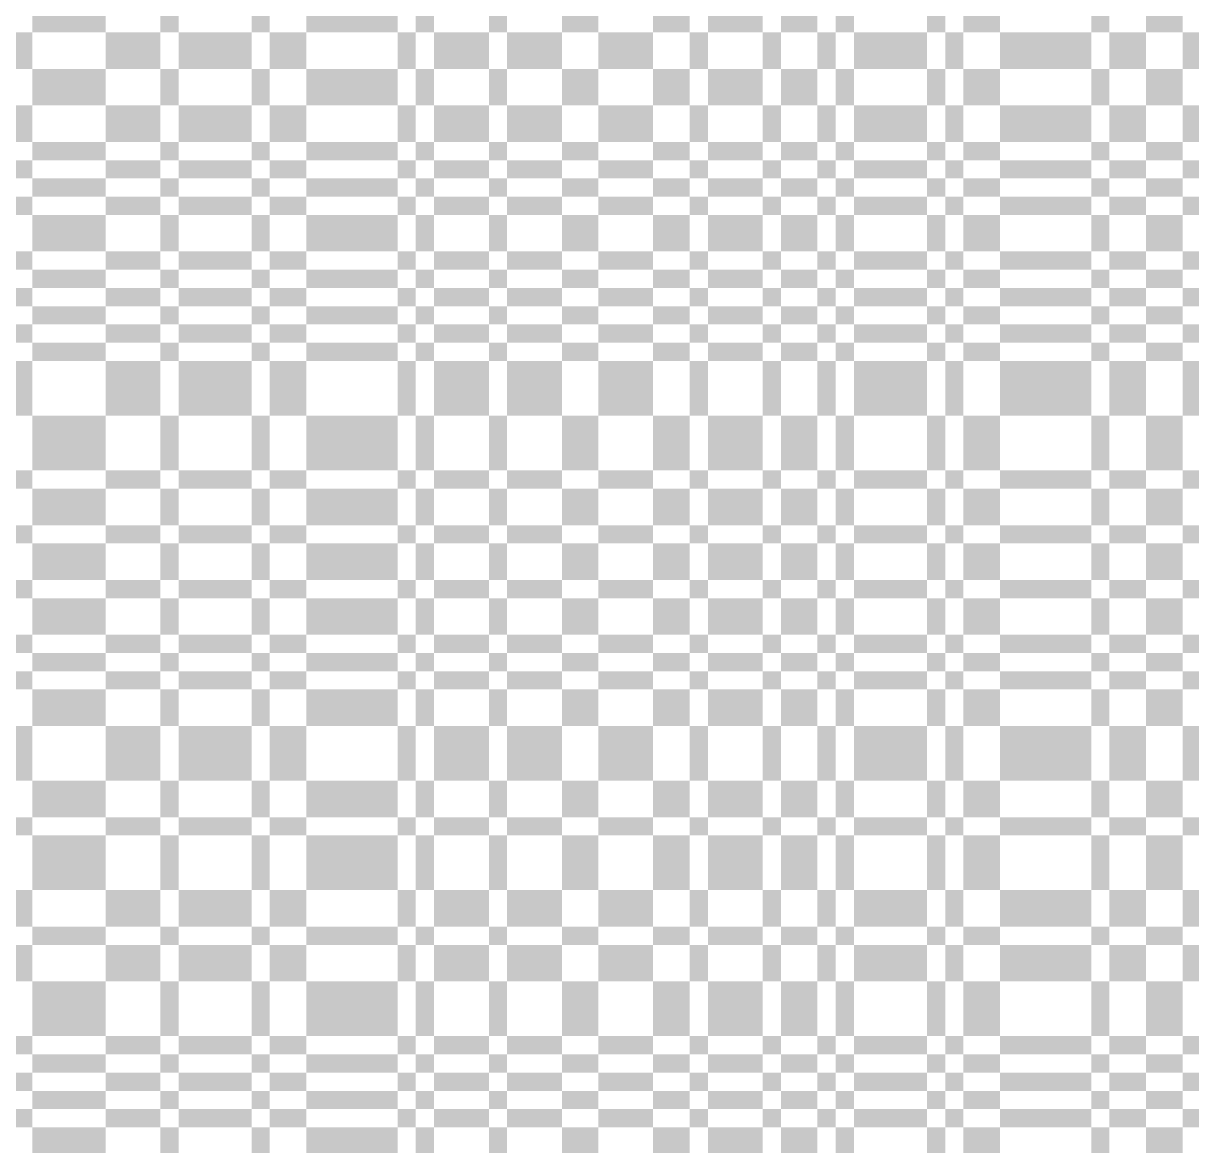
# Model space of a CAD drawing. Extents: x 0 to 10, y 0 to 10.
# Drawn here: x 3.71 to 4.99, y 3.78 to 5.01 of the extents above; entities that cross this region are included whole.
import ezdxf

# ---------------------------------------------------------------- set-up
doc = ezdxf.new("R2010")
doc.units = 0
doc.header["$MEASUREMENT"] = 0
doc.layers.add('CHROME', color=7, linetype='Continuous')

msp = doc.modelspace()

# ---------------------------------------------------------------- linework, layer by layer
at = {"layer": 'CHROME'}
for points in [[(3.72, 5), (3.8, 5), (3.72, 5.02), (3.8, 5.02)], [(3.86, 5), (3.88, 5), (3.86, 5.02), (3.88, 5.02)], [(3.96, 5), (3.98, 5), (3.96, 5.02), (3.98, 5.02)], [(4.02, 5), (4.12, 5), (4.02, 5.02), (4.12, 5.02)], [(4.14, 5), (4.16, 5), (4.14, 5.02), (4.16, 5.02)], [(4.22, 5), (4.24, 5), (4.22, 5.02), (4.24, 5.02)], [(4.3, 5), (4.34, 5), (4.3, 5.02), (4.34, 5.02)], [(4.4, 5), (4.44, 5), (4.4, 5.02), (4.44, 5.02)], [(4.46, 5), (4.52, 5), (4.46, 5.02), (4.52, 5.02)], [(4.54, 5), (4.58, 5), (4.54, 5.02), (4.58, 5.02)], [(4.6, 5), (4.62, 5), (4.6, 5.02), (4.62, 5.02)], [(4.7, 5), (4.72, 5), (4.7, 5.02), (4.72, 5.02)], [(4.74, 5), (4.78, 5), (4.74, 5.02), (4.78, 5.02)], [(4.88, 5), (4.9, 5), (4.88, 5.02), (4.9, 5.02)], [(4.94, 5), (4.98, 5), (4.94, 5.02), (4.98, 5.02)], [(3.7, 4.96), (3.72, 4.96), (3.7, 5), (3.72, 5)], [(3.8, 4.96), (3.86, 4.96), (3.8, 5), (3.86, 5)], [(3.88, 4.96), (3.96, 4.96), (3.88, 5), (3.96, 5)], [(3.98, 4.96), (4.02, 4.96), (3.98, 5), (4.02, 5)], [(4.12, 4.96), (4.14, 4.96), (4.12, 5), (4.14, 5)], [(4.16, 4.96), (4.22, 4.96), (4.16, 5), (4.22, 5)], [(4.24, 4.96), (4.3, 4.96), (4.24, 5), (4.3, 5)], [(4.34, 4.96), (4.4, 4.96), (4.34, 5), (4.4, 5)], [(4.44, 4.96), (4.46, 4.96), (4.44, 5), (4.46, 5)], [(4.52, 4.96), (4.54, 4.96), (4.52, 5), (4.54, 5)], [(4.58, 4.96), (4.6, 4.96), (4.58, 5), (4.6, 5)], [(4.62, 4.96), (4.7, 4.96), (4.62, 5), (4.7, 5)], [(4.72, 4.96), (4.74, 4.96), (4.72, 5), (4.74, 5)], [(4.78, 4.96), (4.88, 4.96), (4.78, 5), (4.88, 5)], [(4.9, 4.96), (4.94, 4.96), (4.9, 5), (4.94, 5)], [(4.98, 4.96), (5, 4.96), (4.98, 5), (5, 5)], [(3.72, 4.92), (3.8, 4.92), (3.72, 4.96), (3.8, 4.96)], [(3.86, 4.92), (3.88, 4.92), (3.86, 4.96), (3.88, 4.96)], [(3.96, 4.92), (3.98, 4.92), (3.96, 4.96), (3.98, 4.96)], [(4.02, 4.92), (4.12, 4.92), (4.02, 4.96), (4.12, 4.96)], [(4.14, 4.92), (4.16, 4.92), (4.14, 4.96), (4.16, 4.96)], [(4.22, 4.92), (4.24, 4.92), (4.22, 4.96), (4.24, 4.96)], [(4.3, 4.92), (4.34, 4.92), (4.3, 4.96), (4.34, 4.96)], [(4.4, 4.92), (4.44, 4.92), (4.4, 4.96), (4.44, 4.96)], [(4.46, 4.92), (4.52, 4.92), (4.46, 4.96), (4.52, 4.96)], [(4.54, 4.92), (4.58, 4.92), (4.54, 4.96), (4.58, 4.96)], [(4.6, 4.92), (4.62, 4.92), (4.6, 4.96), (4.62, 4.96)], [(4.7, 4.92), (4.72, 4.92), (4.7, 4.96), (4.72, 4.96)], [(4.74, 4.92), (4.78, 4.92), (4.74, 4.96), (4.78, 4.96)], [(4.88, 4.92), (4.9, 4.92), (4.88, 4.96), (4.9, 4.96)], [(4.94, 4.92), (4.98, 4.92), (4.94, 4.96), (4.98, 4.96)], [(3.7, 4.88), (3.72, 4.88), (3.7, 4.92), (3.72, 4.92)], [(3.8, 4.88), (3.86, 4.88), (3.8, 4.92), (3.86, 4.92)], [(3.88, 4.88), (3.96, 4.88), (3.88, 4.92), (3.96, 4.92)], [(3.98, 4.88), (4.02, 4.88), (3.98, 4.92), (4.02, 4.92)], [(4.12, 4.88), (4.14, 4.88), (4.12, 4.92), (4.14, 4.92)], [(4.16, 4.88), (4.22, 4.88), (4.16, 4.92), (4.22, 4.92)], [(4.24, 4.88), (4.3, 4.88), (4.24, 4.92), (4.3, 4.92)], [(4.34, 4.88), (4.4, 4.88), (4.34, 4.92), (4.4, 4.92)], [(4.44, 4.88), (4.46, 4.88), (4.44, 4.92), (4.46, 4.92)], [(4.52, 4.88), (4.54, 4.88), (4.52, 4.92), (4.54, 4.92)], [(4.58, 4.88), (4.6, 4.88), (4.58, 4.92), (4.6, 4.92)], [(4.62, 4.88), (4.7, 4.88), (4.62, 4.92), (4.7, 4.92)], [(4.72, 4.88), (4.74, 4.88), (4.72, 4.92), (4.74, 4.92)], [(4.78, 4.88), (4.88, 4.88), (4.78, 4.92), (4.88, 4.92)], [(4.9, 4.88), (4.94, 4.88), (4.9, 4.92), (4.94, 4.92)], [(4.98, 4.88), (5, 4.88), (4.98, 4.92), (5, 4.92)], [(3.72, 4.86), (3.8, 4.86), (3.72, 4.88), (3.8, 4.88)], [(3.86, 4.86), (3.88, 4.86), (3.86, 4.88), (3.88, 4.88)], [(3.96, 4.86), (3.98, 4.86), (3.96, 4.88), (3.98, 4.88)], [(4.02, 4.86), (4.12, 4.86), (4.02, 4.88), (4.12, 4.88)], [(4.14, 4.86), (4.16, 4.86), (4.14, 4.88), (4.16, 4.88)], [(4.22, 4.86), (4.24, 4.86), (4.22, 4.88), (4.24, 4.88)], [(4.3, 4.86), (4.34, 4.86), (4.3, 4.88), (4.34, 4.88)], [(4.4, 4.86), (4.44, 4.86), (4.4, 4.88), (4.44, 4.88)], [(4.46, 4.86), (4.52, 4.86), (4.46, 4.88), (4.52, 4.88)], [(4.54, 4.86), (4.58, 4.86), (4.54, 4.88), (4.58, 4.88)], [(4.6, 4.86), (4.62, 4.86), (4.6, 4.88), (4.62, 4.88)], [(4.7, 4.86), (4.72, 4.86), (4.7, 4.88), (4.72, 4.88)], [(4.74, 4.86), (4.78, 4.86), (4.74, 4.88), (4.78, 4.88)], [(4.88, 4.86), (4.9, 4.86), (4.88, 4.88), (4.9, 4.88)], [(4.94, 4.86), (4.98, 4.86), (4.94, 4.88), (4.98, 4.88)], [(3.7, 4.84), (3.72, 4.84), (3.7, 4.86), (3.72, 4.86)], [(3.8, 4.84), (3.86, 4.84), (3.8, 4.86), (3.86, 4.86)], [(3.88, 4.84), (3.96, 4.84), (3.88, 4.86), (3.96, 4.86)], [(3.98, 4.84), (4.02, 4.84), (3.98, 4.86), (4.02, 4.86)], [(4.12, 4.84), (4.14, 4.84), (4.12, 4.86), (4.14, 4.86)], [(4.16, 4.84), (4.22, 4.84), (4.16, 4.86), (4.22, 4.86)], [(4.24, 4.84), (4.3, 4.84), (4.24, 4.86), (4.3, 4.86)], [(4.34, 4.84), (4.4, 4.84), (4.34, 4.86), (4.4, 4.86)], [(4.44, 4.84), (4.46, 4.84), (4.44, 4.86), (4.46, 4.86)], [(4.52, 4.84), (4.54, 4.84), (4.52, 4.86), (4.54, 4.86)], [(4.58, 4.84), (4.6, 4.84), (4.58, 4.86), (4.6, 4.86)], [(4.62, 4.84), (4.7, 4.84), (4.62, 4.86), (4.7, 4.86)], [(4.72, 4.84), (4.74, 4.84), (4.72, 4.86), (4.74, 4.86)], [(4.78, 4.84), (4.88, 4.84), (4.78, 4.86), (4.88, 4.86)], [(4.9, 4.84), (4.94, 4.84), (4.9, 4.86), (4.94, 4.86)], [(4.98, 4.84), (5, 4.84), (4.98, 4.86), (5, 4.86)], [(3.72, 4.82), (3.8, 4.82), (3.72, 4.84), (3.8, 4.84)], [(3.86, 4.82), (3.88, 4.82), (3.86, 4.84), (3.88, 4.84)], [(3.96, 4.82), (3.98, 4.82), (3.96, 4.84), (3.98, 4.84)], [(4.02, 4.82), (4.12, 4.82), (4.02, 4.84), (4.12, 4.84)], [(4.14, 4.82), (4.16, 4.82), (4.14, 4.84), (4.16, 4.84)], [(4.22, 4.82), (4.24, 4.82), (4.22, 4.84), (4.24, 4.84)], [(4.3, 4.82), (4.34, 4.82), (4.3, 4.84), (4.34, 4.84)], [(4.4, 4.82), (4.44, 4.82), (4.4, 4.84), (4.44, 4.84)], [(4.46, 4.82), (4.52, 4.82), (4.46, 4.84), (4.52, 4.84)], [(4.54, 4.82), (4.58, 4.82), (4.54, 4.84), (4.58, 4.84)], [(4.6, 4.82), (4.62, 4.82), (4.6, 4.84), (4.62, 4.84)], [(4.7, 4.82), (4.72, 4.82), (4.7, 4.84), (4.72, 4.84)], [(4.74, 4.82), (4.78, 4.82), (4.74, 4.84), (4.78, 4.84)], [(4.88, 4.82), (4.9, 4.82), (4.88, 4.84), (4.9, 4.84)], [(4.94, 4.82), (4.98, 4.82), (4.94, 4.84), (4.98, 4.84)], [(3.7, 4.8), (3.72, 4.8), (3.7, 4.82), (3.72, 4.82)], [(3.8, 4.8), (3.86, 4.8), (3.8, 4.82), (3.86, 4.82)], [(3.88, 4.8), (3.96, 4.8), (3.88, 4.82), (3.96, 4.82)], [(3.98, 4.8), (4.02, 4.8), (3.98, 4.82), (4.02, 4.82)], [(4.12, 4.8), (4.14, 4.8), (4.12, 4.82), (4.14, 4.82)], [(4.16, 4.8), (4.22, 4.8), (4.16, 4.82), (4.22, 4.82)], [(4.24, 4.8), (4.3, 4.8), (4.24, 4.82), (4.3, 4.82)], [(4.34, 4.8), (4.4, 4.8), (4.34, 4.82), (4.4, 4.82)], [(4.44, 4.8), (4.46, 4.8), (4.44, 4.82), (4.46, 4.82)], [(4.52, 4.8), (4.54, 4.8), (4.52, 4.82), (4.54, 4.82)], [(4.58, 4.8), (4.6, 4.8), (4.58, 4.82), (4.6, 4.82)], [(4.62, 4.8), (4.7, 4.8), (4.62, 4.82), (4.7, 4.82)], [(4.72, 4.8), (4.74, 4.8), (4.72, 4.82), (4.74, 4.82)], [(4.78, 4.8), (4.88, 4.8), (4.78, 4.82), (4.88, 4.82)], [(4.9, 4.8), (4.94, 4.8), (4.9, 4.82), (4.94, 4.82)], [(4.98, 4.8), (5, 4.8), (4.98, 4.82), (5, 4.82)], [(3.72, 4.76), (3.8, 4.76), (3.72, 4.8), (3.8, 4.8)], [(3.86, 4.76), (3.88, 4.76), (3.86, 4.8), (3.88, 4.8)], [(3.96, 4.76), (3.98, 4.76), (3.96, 4.8), (3.98, 4.8)], [(4.02, 4.76), (4.12, 4.76), (4.02, 4.8), (4.12, 4.8)], [(4.14, 4.76), (4.16, 4.76), (4.14, 4.8), (4.16, 4.8)], [(4.22, 4.76), (4.24, 4.76), (4.22, 4.8), (4.24, 4.8)], [(4.3, 4.76), (4.34, 4.76), (4.3, 4.8), (4.34, 4.8)], [(4.4, 4.76), (4.44, 4.76), (4.4, 4.8), (4.44, 4.8)], [(4.46, 4.76), (4.52, 4.76), (4.46, 4.8), (4.52, 4.8)], [(4.54, 4.76), (4.58, 4.76), (4.54, 4.8), (4.58, 4.8)], [(4.6, 4.76), (4.62, 4.76), (4.6, 4.8), (4.62, 4.8)], [(4.7, 4.76), (4.72, 4.76), (4.7, 4.8), (4.72, 4.8)], [(4.74, 4.76), (4.78, 4.76), (4.74, 4.8), (4.78, 4.8)], [(4.88, 4.76), (4.9, 4.76), (4.88, 4.8), (4.9, 4.8)], [(4.94, 4.76), (4.98, 4.76), (4.94, 4.8), (4.98, 4.8)], [(3.7, 4.74), (3.72, 4.74), (3.7, 4.76), (3.72, 4.76)], [(3.8, 4.74), (3.86, 4.74), (3.8, 4.76), (3.86, 4.76)], [(3.88, 4.74), (3.96, 4.74), (3.88, 4.76), (3.96, 4.76)], [(3.98, 4.74), (4.02, 4.74), (3.98, 4.76), (4.02, 4.76)], [(4.12, 4.74), (4.14, 4.74), (4.12, 4.76), (4.14, 4.76)], [(4.16, 4.74), (4.22, 4.74), (4.16, 4.76), (4.22, 4.76)], [(4.24, 4.74), (4.3, 4.74), (4.24, 4.76), (4.3, 4.76)], [(4.34, 4.74), (4.4, 4.74), (4.34, 4.76), (4.4, 4.76)], [(4.44, 4.74), (4.46, 4.74), (4.44, 4.76), (4.46, 4.76)], [(4.52, 4.74), (4.54, 4.74), (4.52, 4.76), (4.54, 4.76)], [(4.58, 4.74), (4.6, 4.74), (4.58, 4.76), (4.6, 4.76)], [(4.62, 4.74), (4.7, 4.74), (4.62, 4.76), (4.7, 4.76)], [(4.72, 4.74), (4.74, 4.74), (4.72, 4.76), (4.74, 4.76)], [(4.78, 4.74), (4.88, 4.74), (4.78, 4.76), (4.88, 4.76)], [(4.9, 4.74), (4.94, 4.74), (4.9, 4.76), (4.94, 4.76)], [(4.98, 4.74), (5, 4.74), (4.98, 4.76), (5, 4.76)], [(3.72, 4.72), (3.8, 4.72), (3.72, 4.74), (3.8, 4.74)], [(3.86, 4.72), (3.88, 4.72), (3.86, 4.74), (3.88, 4.74)], [(3.96, 4.72), (3.98, 4.72), (3.96, 4.74), (3.98, 4.74)], [(4.02, 4.72), (4.12, 4.72), (4.02, 4.74), (4.12, 4.74)], [(4.14, 4.72), (4.16, 4.72), (4.14, 4.74), (4.16, 4.74)], [(4.22, 4.72), (4.24, 4.72), (4.22, 4.74), (4.24, 4.74)], [(4.3, 4.72), (4.34, 4.72), (4.3, 4.74), (4.34, 4.74)], [(4.4, 4.72), (4.44, 4.72), (4.4, 4.74), (4.44, 4.74)], [(4.46, 4.72), (4.52, 4.72), (4.46, 4.74), (4.52, 4.74)], [(4.54, 4.72), (4.58, 4.72), (4.54, 4.74), (4.58, 4.74)], [(4.6, 4.72), (4.62, 4.72), (4.6, 4.74), (4.62, 4.74)], [(4.7, 4.72), (4.72, 4.72), (4.7, 4.74), (4.72, 4.74)], [(4.74, 4.72), (4.78, 4.72), (4.74, 4.74), (4.78, 4.74)], [(4.88, 4.72), (4.9, 4.72), (4.88, 4.74), (4.9, 4.74)], [(4.94, 4.72), (4.98, 4.72), (4.94, 4.74), (4.98, 4.74)], [(3.7, 4.7), (3.72, 4.7), (3.7, 4.72), (3.72, 4.72)], [(3.8, 4.7), (3.86, 4.7), (3.8, 4.72), (3.86, 4.72)], [(3.88, 4.7), (3.96, 4.7), (3.88, 4.72), (3.96, 4.72)], [(3.98, 4.7), (4.02, 4.7), (3.98, 4.72), (4.02, 4.72)], [(4.12, 4.7), (4.14, 4.7), (4.12, 4.72), (4.14, 4.72)], [(4.16, 4.7), (4.22, 4.7), (4.16, 4.72), (4.22, 4.72)], [(4.24, 4.7), (4.3, 4.7), (4.24, 4.72), (4.3, 4.72)], [(4.34, 4.7), (4.4, 4.7), (4.34, 4.72), (4.4, 4.72)], [(4.44, 4.7), (4.46, 4.7), (4.44, 4.72), (4.46, 4.72)], [(4.52, 4.7), (4.54, 4.7), (4.52, 4.72), (4.54, 4.72)], [(4.58, 4.7), (4.6, 4.7), (4.58, 4.72), (4.6, 4.72)], [(4.62, 4.7), (4.7, 4.7), (4.62, 4.72), (4.7, 4.72)], [(4.72, 4.7), (4.74, 4.7), (4.72, 4.72), (4.74, 4.72)], [(4.78, 4.7), (4.88, 4.7), (4.78, 4.72), (4.88, 4.72)], [(4.9, 4.7), (4.94, 4.7), (4.9, 4.72), (4.94, 4.72)], [(4.98, 4.7), (5, 4.7), (4.98, 4.72), (5, 4.72)], [(3.72, 4.68), (3.8, 4.68), (3.72, 4.7), (3.8, 4.7)], [(3.86, 4.68), (3.88, 4.68), (3.86, 4.7), (3.88, 4.7)], [(3.96, 4.68), (3.98, 4.68), (3.96, 4.7), (3.98, 4.7)], [(4.02, 4.68), (4.12, 4.68), (4.02, 4.7), (4.12, 4.7)], [(4.14, 4.68), (4.16, 4.68), (4.14, 4.7), (4.16, 4.7)], [(4.22, 4.68), (4.24, 4.68), (4.22, 4.7), (4.24, 4.7)], [(4.3, 4.68), (4.34, 4.68), (4.3, 4.7), (4.34, 4.7)], [(4.4, 4.68), (4.44, 4.68), (4.4, 4.7), (4.44, 4.7)], [(4.46, 4.68), (4.52, 4.68), (4.46, 4.7), (4.52, 4.7)], [(4.54, 4.68), (4.58, 4.68), (4.54, 4.7), (4.58, 4.7)], [(4.6, 4.68), (4.62, 4.68), (4.6, 4.7), (4.62, 4.7)], [(4.7, 4.68), (4.72, 4.68), (4.7, 4.7), (4.72, 4.7)], [(4.74, 4.68), (4.78, 4.68), (4.74, 4.7), (4.78, 4.7)], [(4.88, 4.68), (4.9, 4.68), (4.88, 4.7), (4.9, 4.7)], [(4.94, 4.68), (4.98, 4.68), (4.94, 4.7), (4.98, 4.7)], [(3.7, 4.66), (3.72, 4.66), (3.7, 4.68), (3.72, 4.68)], [(3.8, 4.66), (3.86, 4.66), (3.8, 4.68), (3.86, 4.68)], [(3.88, 4.66), (3.96, 4.66), (3.88, 4.68), (3.96, 4.68)], [(3.98, 4.66), (4.02, 4.66), (3.98, 4.68), (4.02, 4.68)], [(4.12, 4.66), (4.14, 4.66), (4.12, 4.68), (4.14, 4.68)], [(4.16, 4.66), (4.22, 4.66), (4.16, 4.68), (4.22, 4.68)], [(4.24, 4.66), (4.3, 4.66), (4.24, 4.68), (4.3, 4.68)], [(4.34, 4.66), (4.4, 4.66), (4.34, 4.68), (4.4, 4.68)], [(4.44, 4.66), (4.46, 4.66), (4.44, 4.68), (4.46, 4.68)], [(4.52, 4.66), (4.54, 4.66), (4.52, 4.68), (4.54, 4.68)], [(4.58, 4.66), (4.6, 4.66), (4.58, 4.68), (4.6, 4.68)], [(4.62, 4.66), (4.7, 4.66), (4.62, 4.68), (4.7, 4.68)], [(4.72, 4.66), (4.74, 4.66), (4.72, 4.68), (4.74, 4.68)], [(4.78, 4.66), (4.88, 4.66), (4.78, 4.68), (4.88, 4.68)], [(4.9, 4.66), (4.94, 4.66), (4.9, 4.68), (4.94, 4.68)], [(4.98, 4.66), (5, 4.66), (4.98, 4.68), (5, 4.68)], [(3.72, 4.64), (3.8, 4.64), (3.72, 4.66), (3.8, 4.66)], [(3.86, 4.64), (3.88, 4.64), (3.86, 4.66), (3.88, 4.66)], [(3.96, 4.64), (3.98, 4.64), (3.96, 4.66), (3.98, 4.66)], [(4.02, 4.64), (4.12, 4.64), (4.02, 4.66), (4.12, 4.66)], [(4.14, 4.64), (4.16, 4.64), (4.14, 4.66), (4.16, 4.66)], [(4.22, 4.64), (4.24, 4.64), (4.22, 4.66), (4.24, 4.66)], [(4.3, 4.64), (4.34, 4.64), (4.3, 4.66), (4.34, 4.66)], [(4.4, 4.64), (4.44, 4.64), (4.4, 4.66), (4.44, 4.66)], [(4.46, 4.64), (4.52, 4.64), (4.46, 4.66), (4.52, 4.66)], [(4.54, 4.64), (4.58, 4.64), (4.54, 4.66), (4.58, 4.66)], [(4.6, 4.64), (4.62, 4.64), (4.6, 4.66), (4.62, 4.66)], [(4.7, 4.64), (4.72, 4.64), (4.7, 4.66), (4.72, 4.66)], [(4.74, 4.64), (4.78, 4.64), (4.74, 4.66), (4.78, 4.66)], [(4.88, 4.64), (4.9, 4.64), (4.88, 4.66), (4.9, 4.66)], [(4.94, 4.64), (4.98, 4.64), (4.94, 4.66), (4.98, 4.66)], [(3.7, 4.58), (3.72, 4.58), (3.7, 4.64), (3.72, 4.64)], [(3.8, 4.58), (3.86, 4.58), (3.8, 4.64), (3.86, 4.64)], [(3.88, 4.58), (3.96, 4.58), (3.88, 4.64), (3.96, 4.64)], [(3.98, 4.58), (4.02, 4.58), (3.98, 4.64), (4.02, 4.64)], [(4.12, 4.58), (4.14, 4.58), (4.12, 4.64), (4.14, 4.64)], [(4.16, 4.58), (4.22, 4.58), (4.16, 4.64), (4.22, 4.64)], [(4.24, 4.58), (4.3, 4.58), (4.24, 4.64), (4.3, 4.64)], [(4.34, 4.58), (4.4, 4.58), (4.34, 4.64), (4.4, 4.64)], [(4.44, 4.58), (4.46, 4.58), (4.44, 4.64), (4.46, 4.64)], [(4.52, 4.58), (4.54, 4.58), (4.52, 4.64), (4.54, 4.64)], [(4.58, 4.58), (4.6, 4.58), (4.58, 4.64), (4.6, 4.64)], [(4.62, 4.58), (4.7, 4.58), (4.62, 4.64), (4.7, 4.64)], [(4.72, 4.58), (4.74, 4.58), (4.72, 4.64), (4.74, 4.64)], [(4.78, 4.58), (4.88, 4.58), (4.78, 4.64), (4.88, 4.64)], [(4.9, 4.58), (4.94, 4.58), (4.9, 4.64), (4.94, 4.64)], [(4.98, 4.58), (5, 4.58), (4.98, 4.64), (5, 4.64)], [(3.72, 4.52), (3.8, 4.52), (3.72, 4.58), (3.8, 4.58)], [(3.86, 4.52), (3.88, 4.52), (3.86, 4.58), (3.88, 4.58)], [(3.96, 4.52), (3.98, 4.52), (3.96, 4.58), (3.98, 4.58)], [(4.02, 4.52), (4.12, 4.52), (4.02, 4.58), (4.12, 4.58)], [(4.14, 4.52), (4.16, 4.52), (4.14, 4.58), (4.16, 4.58)], [(4.22, 4.52), (4.24, 4.52), (4.22, 4.58), (4.24, 4.58)], [(4.3, 4.52), (4.34, 4.52), (4.3, 4.58), (4.34, 4.58)], [(4.4, 4.52), (4.44, 4.52), (4.4, 4.58), (4.44, 4.58)], [(4.46, 4.52), (4.52, 4.52), (4.46, 4.58), (4.52, 4.58)], [(4.54, 4.52), (4.58, 4.52), (4.54, 4.58), (4.58, 4.58)], [(4.6, 4.52), (4.62, 4.52), (4.6, 4.58), (4.62, 4.58)], [(4.7, 4.52), (4.72, 4.52), (4.7, 4.58), (4.72, 4.58)], [(4.74, 4.52), (4.78, 4.52), (4.74, 4.58), (4.78, 4.58)], [(4.88, 4.52), (4.9, 4.52), (4.88, 4.58), (4.9, 4.58)], [(4.94, 4.52), (4.98, 4.52), (4.94, 4.58), (4.98, 4.58)], [(3.7, 4.5), (3.72, 4.5), (3.7, 4.52), (3.72, 4.52)], [(3.8, 4.5), (3.86, 4.5), (3.8, 4.52), (3.86, 4.52)], [(3.88, 4.5), (3.96, 4.5), (3.88, 4.52), (3.96, 4.52)], [(3.98, 4.5), (4.02, 4.5), (3.98, 4.52), (4.02, 4.52)], [(4.12, 4.5), (4.14, 4.5), (4.12, 4.52), (4.14, 4.52)], [(4.16, 4.5), (4.22, 4.5), (4.16, 4.52), (4.22, 4.52)], [(4.24, 4.5), (4.3, 4.5), (4.24, 4.52), (4.3, 4.52)], [(4.34, 4.5), (4.4, 4.5), (4.34, 4.52), (4.4, 4.52)], [(4.44, 4.5), (4.46, 4.5), (4.44, 4.52), (4.46, 4.52)], [(4.52, 4.5), (4.54, 4.5), (4.52, 4.52), (4.54, 4.52)], [(4.58, 4.5), (4.6, 4.5), (4.58, 4.52), (4.6, 4.52)], [(4.62, 4.5), (4.7, 4.5), (4.62, 4.52), (4.7, 4.52)], [(4.72, 4.5), (4.74, 4.5), (4.72, 4.52), (4.74, 4.52)], [(4.78, 4.5), (4.88, 4.5), (4.78, 4.52), (4.88, 4.52)], [(4.9, 4.5), (4.94, 4.5), (4.9, 4.52), (4.94, 4.52)], [(4.98, 4.5), (5, 4.5), (4.98, 4.52), (5, 4.52)], [(3.72, 4.46), (3.8, 4.46), (3.72, 4.5), (3.8, 4.5)], [(3.86, 4.46), (3.88, 4.46), (3.86, 4.5), (3.88, 4.5)], [(3.96, 4.46), (3.98, 4.46), (3.96, 4.5), (3.98, 4.5)], [(4.02, 4.46), (4.12, 4.46), (4.02, 4.5), (4.12, 4.5)], [(4.14, 4.46), (4.16, 4.46), (4.14, 4.5), (4.16, 4.5)], [(4.22, 4.46), (4.24, 4.46), (4.22, 4.5), (4.24, 4.5)], [(4.3, 4.46), (4.34, 4.46), (4.3, 4.5), (4.34, 4.5)], [(4.4, 4.46), (4.44, 4.46), (4.4, 4.5), (4.44, 4.5)], [(4.46, 4.46), (4.52, 4.46), (4.46, 4.5), (4.52, 4.5)], [(4.54, 4.46), (4.58, 4.46), (4.54, 4.5), (4.58, 4.5)], [(4.6, 4.46), (4.62, 4.46), (4.6, 4.5), (4.62, 4.5)], [(4.7, 4.46), (4.72, 4.46), (4.7, 4.5), (4.72, 4.5)], [(4.74, 4.46), (4.78, 4.46), (4.74, 4.5), (4.78, 4.5)], [(4.88, 4.46), (4.9, 4.46), (4.88, 4.5), (4.9, 4.5)], [(4.94, 4.46), (4.98, 4.46), (4.94, 4.5), (4.98, 4.5)], [(3.7, 4.44), (3.72, 4.44), (3.7, 4.46), (3.72, 4.46)], [(3.8, 4.44), (3.86, 4.44), (3.8, 4.46), (3.86, 4.46)], [(3.88, 4.44), (3.96, 4.44), (3.88, 4.46), (3.96, 4.46)], [(3.98, 4.44), (4.02, 4.44), (3.98, 4.46), (4.02, 4.46)], [(4.12, 4.44), (4.14, 4.44), (4.12, 4.46), (4.14, 4.46)], [(4.16, 4.44), (4.22, 4.44), (4.16, 4.46), (4.22, 4.46)], [(4.24, 4.44), (4.3, 4.44), (4.24, 4.46), (4.3, 4.46)], [(4.34, 4.44), (4.4, 4.44), (4.34, 4.46), (4.4, 4.46)], [(4.44, 4.44), (4.46, 4.44), (4.44, 4.46), (4.46, 4.46)], [(4.52, 4.44), (4.54, 4.44), (4.52, 4.46), (4.54, 4.46)], [(4.58, 4.44), (4.6, 4.44), (4.58, 4.46), (4.6, 4.46)], [(4.62, 4.44), (4.7, 4.44), (4.62, 4.46), (4.7, 4.46)], [(4.72, 4.44), (4.74, 4.44), (4.72, 4.46), (4.74, 4.46)], [(4.78, 4.44), (4.88, 4.44), (4.78, 4.46), (4.88, 4.46)], [(4.9, 4.44), (4.94, 4.44), (4.9, 4.46), (4.94, 4.46)], [(4.98, 4.44), (5, 4.44), (4.98, 4.46), (5, 4.46)], [(3.72, 4.4), (3.8, 4.4), (3.72, 4.44), (3.8, 4.44)], [(3.86, 4.4), (3.88, 4.4), (3.86, 4.44), (3.88, 4.44)], [(3.96, 4.4), (3.98, 4.4), (3.96, 4.44), (3.98, 4.44)], [(4.02, 4.4), (4.12, 4.4), (4.02, 4.44), (4.12, 4.44)], [(4.14, 4.4), (4.16, 4.4), (4.14, 4.44), (4.16, 4.44)], [(4.22, 4.4), (4.24, 4.4), (4.22, 4.44), (4.24, 4.44)], [(4.3, 4.4), (4.34, 4.4), (4.3, 4.44), (4.34, 4.44)], [(4.4, 4.4), (4.44, 4.4), (4.4, 4.44), (4.44, 4.44)], [(4.46, 4.4), (4.52, 4.4), (4.46, 4.44), (4.52, 4.44)], [(4.54, 4.4), (4.58, 4.4), (4.54, 4.44), (4.58, 4.44)], [(4.6, 4.4), (4.62, 4.4), (4.6, 4.44), (4.62, 4.44)], [(4.7, 4.4), (4.72, 4.4), (4.7, 4.44), (4.72, 4.44)], [(4.74, 4.4), (4.78, 4.4), (4.74, 4.44), (4.78, 4.44)], [(4.88, 4.4), (4.9, 4.4), (4.88, 4.44), (4.9, 4.44)], [(4.94, 4.4), (4.98, 4.4), (4.94, 4.44), (4.98, 4.44)], [(3.7, 4.38), (3.72, 4.38), (3.7, 4.4), (3.72, 4.4)], [(3.8, 4.38), (3.86, 4.38), (3.8, 4.4), (3.86, 4.4)], [(3.88, 4.38), (3.96, 4.38), (3.88, 4.4), (3.96, 4.4)], [(3.98, 4.38), (4.02, 4.38), (3.98, 4.4), (4.02, 4.4)], [(4.12, 4.38), (4.14, 4.38), (4.12, 4.4), (4.14, 4.4)], [(4.16, 4.38), (4.22, 4.38), (4.16, 4.4), (4.22, 4.4)], [(4.24, 4.38), (4.3, 4.38), (4.24, 4.4), (4.3, 4.4)], [(4.34, 4.38), (4.4, 4.38), (4.34, 4.4), (4.4, 4.4)], [(4.44, 4.38), (4.46, 4.38), (4.44, 4.4), (4.46, 4.4)], [(4.52, 4.38), (4.54, 4.38), (4.52, 4.4), (4.54, 4.4)], [(4.58, 4.38), (4.6, 4.38), (4.58, 4.4), (4.6, 4.4)], [(4.62, 4.38), (4.7, 4.38), (4.62, 4.4), (4.7, 4.4)], [(4.72, 4.38), (4.74, 4.38), (4.72, 4.4), (4.74, 4.4)], [(4.78, 4.38), (4.88, 4.38), (4.78, 4.4), (4.88, 4.4)], [(4.9, 4.38), (4.94, 4.38), (4.9, 4.4), (4.94, 4.4)], [(4.98, 4.38), (5, 4.38), (4.98, 4.4), (5, 4.4)], [(3.72, 4.34), (3.8, 4.34), (3.72, 4.38), (3.8, 4.38)], [(3.86, 4.34), (3.88, 4.34), (3.86, 4.38), (3.88, 4.38)], [(3.96, 4.34), (3.98, 4.34), (3.96, 4.38), (3.98, 4.38)], [(4.02, 4.34), (4.12, 4.34), (4.02, 4.38), (4.12, 4.38)], [(4.14, 4.34), (4.16, 4.34), (4.14, 4.38), (4.16, 4.38)], [(4.22, 4.34), (4.24, 4.34), (4.22, 4.38), (4.24, 4.38)], [(4.3, 4.34), (4.34, 4.34), (4.3, 4.38), (4.34, 4.38)], [(4.4, 4.34), (4.44, 4.34), (4.4, 4.38), (4.44, 4.38)], [(4.46, 4.34), (4.52, 4.34), (4.46, 4.38), (4.52, 4.38)], [(4.54, 4.34), (4.58, 4.34), (4.54, 4.38), (4.58, 4.38)], [(4.6, 4.34), (4.62, 4.34), (4.6, 4.38), (4.62, 4.38)], [(4.7, 4.34), (4.72, 4.34), (4.7, 4.38), (4.72, 4.38)], [(4.74, 4.34), (4.78, 4.34), (4.74, 4.38), (4.78, 4.38)], [(4.88, 4.34), (4.9, 4.34), (4.88, 4.38), (4.9, 4.38)], [(4.94, 4.34), (4.98, 4.34), (4.94, 4.38), (4.98, 4.38)], [(3.7, 4.32), (3.72, 4.32), (3.7, 4.34), (3.72, 4.34)], [(3.8, 4.32), (3.86, 4.32), (3.8, 4.34), (3.86, 4.34)], [(3.88, 4.32), (3.96, 4.32), (3.88, 4.34), (3.96, 4.34)], [(3.98, 4.32), (4.02, 4.32), (3.98, 4.34), (4.02, 4.34)], [(4.12, 4.32), (4.14, 4.32), (4.12, 4.34), (4.14, 4.34)], [(4.16, 4.32), (4.22, 4.32), (4.16, 4.34), (4.22, 4.34)], [(4.24, 4.32), (4.3, 4.32), (4.24, 4.34), (4.3, 4.34)], [(4.34, 4.32), (4.4, 4.32), (4.34, 4.34), (4.4, 4.34)], [(4.44, 4.32), (4.46, 4.32), (4.44, 4.34), (4.46, 4.34)], [(4.52, 4.32), (4.54, 4.32), (4.52, 4.34), (4.54, 4.34)], [(4.58, 4.32), (4.6, 4.32), (4.58, 4.34), (4.6, 4.34)], [(4.62, 4.32), (4.7, 4.32), (4.62, 4.34), (4.7, 4.34)], [(4.72, 4.32), (4.74, 4.32), (4.72, 4.34), (4.74, 4.34)], [(4.78, 4.32), (4.88, 4.32), (4.78, 4.34), (4.88, 4.34)], [(4.9, 4.32), (4.94, 4.32), (4.9, 4.34), (4.94, 4.34)], [(4.98, 4.32), (5, 4.32), (4.98, 4.34), (5, 4.34)], [(3.72, 4.3), (3.8, 4.3), (3.72, 4.32), (3.8, 4.32)], [(3.86, 4.3), (3.88, 4.3), (3.86, 4.32), (3.88, 4.32)], [(3.96, 4.3), (3.98, 4.3), (3.96, 4.32), (3.98, 4.32)], [(4.02, 4.3), (4.12, 4.3), (4.02, 4.32), (4.12, 4.32)], [(4.14, 4.3), (4.16, 4.3), (4.14, 4.32), (4.16, 4.32)], [(4.22, 4.3), (4.24, 4.3), (4.22, 4.32), (4.24, 4.32)], [(4.3, 4.3), (4.34, 4.3), (4.3, 4.32), (4.34, 4.32)], [(4.4, 4.3), (4.44, 4.3), (4.4, 4.32), (4.44, 4.32)], [(4.46, 4.3), (4.52, 4.3), (4.46, 4.32), (4.52, 4.32)], [(4.54, 4.3), (4.58, 4.3), (4.54, 4.32), (4.58, 4.32)], [(4.6, 4.3), (4.62, 4.3), (4.6, 4.32), (4.62, 4.32)], [(4.7, 4.3), (4.72, 4.3), (4.7, 4.32), (4.72, 4.32)], [(4.74, 4.3), (4.78, 4.3), (4.74, 4.32), (4.78, 4.32)], [(4.88, 4.3), (4.9, 4.3), (4.88, 4.32), (4.9, 4.32)], [(4.94, 4.3), (4.98, 4.3), (4.94, 4.32), (4.98, 4.32)], [(3.7, 4.28), (3.72, 4.28), (3.7, 4.3), (3.72, 4.3)], [(3.8, 4.28), (3.86, 4.28), (3.8, 4.3), (3.86, 4.3)], [(3.88, 4.28), (3.96, 4.28), (3.88, 4.3), (3.96, 4.3)], [(3.98, 4.28), (4.02, 4.28), (3.98, 4.3), (4.02, 4.3)], [(4.12, 4.28), (4.14, 4.28), (4.12, 4.3), (4.14, 4.3)], [(4.16, 4.28), (4.22, 4.28), (4.16, 4.3), (4.22, 4.3)], [(4.24, 4.28), (4.3, 4.28), (4.24, 4.3), (4.3, 4.3)], [(4.34, 4.28), (4.4, 4.28), (4.34, 4.3), (4.4, 4.3)], [(4.44, 4.28), (4.46, 4.28), (4.44, 4.3), (4.46, 4.3)], [(4.52, 4.28), (4.54, 4.28), (4.52, 4.3), (4.54, 4.3)], [(4.58, 4.28), (4.6, 4.28), (4.58, 4.3), (4.6, 4.3)], [(4.62, 4.28), (4.7, 4.28), (4.62, 4.3), (4.7, 4.3)], [(4.72, 4.28), (4.74, 4.28), (4.72, 4.3), (4.74, 4.3)], [(4.78, 4.28), (4.88, 4.28), (4.78, 4.3), (4.88, 4.3)], [(4.9, 4.28), (4.94, 4.28), (4.9, 4.3), (4.94, 4.3)], [(4.98, 4.28), (5, 4.28), (4.98, 4.3), (5, 4.3)], [(3.72, 4.24), (3.8, 4.24), (3.72, 4.28), (3.8, 4.28)], [(3.86, 4.24), (3.88, 4.24), (3.86, 4.28), (3.88, 4.28)], [(3.96, 4.24), (3.98, 4.24), (3.96, 4.28), (3.98, 4.28)], [(4.02, 4.24), (4.12, 4.24), (4.02, 4.28), (4.12, 4.28)], [(4.14, 4.24), (4.16, 4.24), (4.14, 4.28), (4.16, 4.28)], [(4.22, 4.24), (4.24, 4.24), (4.22, 4.28), (4.24, 4.28)], [(4.3, 4.24), (4.34, 4.24), (4.3, 4.28), (4.34, 4.28)], [(4.4, 4.24), (4.44, 4.24), (4.4, 4.28), (4.44, 4.28)], [(4.46, 4.24), (4.52, 4.24), (4.46, 4.28), (4.52, 4.28)], [(4.54, 4.24), (4.58, 4.24), (4.54, 4.28), (4.58, 4.28)], [(4.6, 4.24), (4.62, 4.24), (4.6, 4.28), (4.62, 4.28)], [(4.7, 4.24), (4.72, 4.24), (4.7, 4.28), (4.72, 4.28)], [(4.74, 4.24), (4.78, 4.24), (4.74, 4.28), (4.78, 4.28)], [(4.88, 4.24), (4.9, 4.24), (4.88, 4.28), (4.9, 4.28)], [(4.94, 4.24), (4.98, 4.24), (4.94, 4.28), (4.98, 4.28)], [(3.7, 4.18), (3.72, 4.18), (3.7, 4.24), (3.72, 4.24)], [(3.8, 4.18), (3.86, 4.18), (3.8, 4.24), (3.86, 4.24)], [(3.88, 4.18), (3.96, 4.18), (3.88, 4.24), (3.96, 4.24)], [(3.98, 4.18), (4.02, 4.18), (3.98, 4.24), (4.02, 4.24)], [(4.12, 4.18), (4.14, 4.18), (4.12, 4.24), (4.14, 4.24)], [(4.16, 4.18), (4.22, 4.18), (4.16, 4.24), (4.22, 4.24)], [(4.24, 4.18), (4.3, 4.18), (4.24, 4.24), (4.3, 4.24)], [(4.34, 4.18), (4.4, 4.18), (4.34, 4.24), (4.4, 4.24)], [(4.44, 4.18), (4.46, 4.18), (4.44, 4.24), (4.46, 4.24)], [(4.52, 4.18), (4.54, 4.18), (4.52, 4.24), (4.54, 4.24)], [(4.58, 4.18), (4.6, 4.18), (4.58, 4.24), (4.6, 4.24)], [(4.62, 4.18), (4.7, 4.18), (4.62, 4.24), (4.7, 4.24)], [(4.72, 4.18), (4.74, 4.18), (4.72, 4.24), (4.74, 4.24)], [(4.78, 4.18), (4.88, 4.18), (4.78, 4.24), (4.88, 4.24)], [(4.9, 4.18), (4.94, 4.18), (4.9, 4.24), (4.94, 4.24)], [(4.98, 4.18), (5, 4.18), (4.98, 4.24), (5, 4.24)], [(3.72, 4.14), (3.8, 4.14), (3.72, 4.18), (3.8, 4.18)], [(3.86, 4.14), (3.88, 4.14), (3.86, 4.18), (3.88, 4.18)], [(3.96, 4.14), (3.98, 4.14), (3.96, 4.18), (3.98, 4.18)], [(4.02, 4.14), (4.12, 4.14), (4.02, 4.18), (4.12, 4.18)], [(4.14, 4.14), (4.16, 4.14), (4.14, 4.18), (4.16, 4.18)], [(4.22, 4.14), (4.24, 4.14), (4.22, 4.18), (4.24, 4.18)], [(4.3, 4.14), (4.34, 4.14), (4.3, 4.18), (4.34, 4.18)], [(4.4, 4.14), (4.44, 4.14), (4.4, 4.18), (4.44, 4.18)], [(4.46, 4.14), (4.52, 4.14), (4.46, 4.18), (4.52, 4.18)], [(4.54, 4.14), (4.58, 4.14), (4.54, 4.18), (4.58, 4.18)], [(4.6, 4.14), (4.62, 4.14), (4.6, 4.18), (4.62, 4.18)], [(4.7, 4.14), (4.72, 4.14), (4.7, 4.18), (4.72, 4.18)], [(4.74, 4.14), (4.78, 4.14), (4.74, 4.18), (4.78, 4.18)], [(4.88, 4.14), (4.9, 4.14), (4.88, 4.18), (4.9, 4.18)], [(4.94, 4.14), (4.98, 4.14), (4.94, 4.18), (4.98, 4.18)], [(3.7, 4.12), (3.72, 4.12), (3.7, 4.14), (3.72, 4.14)], [(3.8, 4.12), (3.86, 4.12), (3.8, 4.14), (3.86, 4.14)], [(3.88, 4.12), (3.96, 4.12), (3.88, 4.14), (3.96, 4.14)], [(3.98, 4.12), (4.02, 4.12), (3.98, 4.14), (4.02, 4.14)], [(4.12, 4.12), (4.14, 4.12), (4.12, 4.14), (4.14, 4.14)], [(4.16, 4.12), (4.22, 4.12), (4.16, 4.14), (4.22, 4.14)], [(4.24, 4.12), (4.3, 4.12), (4.24, 4.14), (4.3, 4.14)], [(4.34, 4.12), (4.4, 4.12), (4.34, 4.14), (4.4, 4.14)], [(4.44, 4.12), (4.46, 4.12), (4.44, 4.14), (4.46, 4.14)], [(4.52, 4.12), (4.54, 4.12), (4.52, 4.14), (4.54, 4.14)], [(4.58, 4.12), (4.6, 4.12), (4.58, 4.14), (4.6, 4.14)], [(4.62, 4.12), (4.7, 4.12), (4.62, 4.14), (4.7, 4.14)], [(4.72, 4.12), (4.74, 4.12), (4.72, 4.14), (4.74, 4.14)], [(4.78, 4.12), (4.88, 4.12), (4.78, 4.14), (4.88, 4.14)], [(4.9, 4.12), (4.94, 4.12), (4.9, 4.14), (4.94, 4.14)], [(4.98, 4.12), (5, 4.12), (4.98, 4.14), (5, 4.14)], [(3.72, 4.06), (3.8, 4.06), (3.72, 4.12), (3.8, 4.12)], [(3.86, 4.06), (3.88, 4.06), (3.86, 4.12), (3.88, 4.12)], [(3.96, 4.06), (3.98, 4.06), (3.96, 4.12), (3.98, 4.12)], [(4.02, 4.06), (4.12, 4.06), (4.02, 4.12), (4.12, 4.12)], [(4.14, 4.06), (4.16, 4.06), (4.14, 4.12), (4.16, 4.12)], [(4.22, 4.06), (4.24, 4.06), (4.22, 4.12), (4.24, 4.12)], [(4.3, 4.06), (4.34, 4.06), (4.3, 4.12), (4.34, 4.12)], [(4.4, 4.06), (4.44, 4.06), (4.4, 4.12), (4.44, 4.12)], [(4.46, 4.06), (4.52, 4.06), (4.46, 4.12), (4.52, 4.12)], [(4.54, 4.06), (4.58, 4.06), (4.54, 4.12), (4.58, 4.12)], [(4.6, 4.06), (4.62, 4.06), (4.6, 4.12), (4.62, 4.12)], [(4.7, 4.06), (4.72, 4.06), (4.7, 4.12), (4.72, 4.12)], [(4.74, 4.06), (4.78, 4.06), (4.74, 4.12), (4.78, 4.12)], [(4.88, 4.06), (4.9, 4.06), (4.88, 4.12), (4.9, 4.12)], [(4.94, 4.06), (4.98, 4.06), (4.94, 4.12), (4.98, 4.12)], [(3.7, 4.02), (3.72, 4.02), (3.7, 4.06), (3.72, 4.06)], [(3.8, 4.02), (3.86, 4.02), (3.8, 4.06), (3.86, 4.06)], [(3.88, 4.02), (3.96, 4.02), (3.88, 4.06), (3.96, 4.06)], [(3.98, 4.02), (4.02, 4.02), (3.98, 4.06), (4.02, 4.06)], [(4.12, 4.02), (4.14, 4.02), (4.12, 4.06), (4.14, 4.06)], [(4.16, 4.02), (4.22, 4.02), (4.16, 4.06), (4.22, 4.06)], [(4.24, 4.02), (4.3, 4.02), (4.24, 4.06), (4.3, 4.06)], [(4.34, 4.02), (4.4, 4.02), (4.34, 4.06), (4.4, 4.06)], [(4.44, 4.02), (4.46, 4.02), (4.44, 4.06), (4.46, 4.06)], [(4.52, 4.02), (4.54, 4.02), (4.52, 4.06), (4.54, 4.06)], [(4.58, 4.02), (4.6, 4.02), (4.58, 4.06), (4.6, 4.06)], [(4.62, 4.02), (4.7, 4.02), (4.62, 4.06), (4.7, 4.06)], [(4.72, 4.02), (4.74, 4.02), (4.72, 4.06), (4.74, 4.06)], [(4.78, 4.02), (4.88, 4.02), (4.78, 4.06), (4.88, 4.06)], [(4.9, 4.02), (4.94, 4.02), (4.9, 4.06), (4.94, 4.06)], [(4.98, 4.02), (5, 4.02), (4.98, 4.06), (5, 4.06)], [(3.72, 4), (3.8, 4), (3.72, 4.02), (3.8, 4.02)], [(3.86, 4), (3.88, 4), (3.86, 4.02), (3.88, 4.02)], [(3.96, 4), (3.98, 4), (3.96, 4.02), (3.98, 4.02)], [(4.02, 4), (4.12, 4), (4.02, 4.02), (4.12, 4.02)], [(4.14, 4), (4.16, 4), (4.14, 4.02), (4.16, 4.02)], [(4.22, 4), (4.24, 4), (4.22, 4.02), (4.24, 4.02)], [(4.3, 4), (4.34, 4), (4.3, 4.02), (4.34, 4.02)], [(4.4, 4), (4.44, 4), (4.4, 4.02), (4.44, 4.02)], [(4.46, 4), (4.52, 4), (4.46, 4.02), (4.52, 4.02)], [(4.54, 4), (4.58, 4), (4.54, 4.02), (4.58, 4.02)], [(4.6, 4), (4.62, 4), (4.6, 4.02), (4.62, 4.02)], [(4.7, 4), (4.72, 4), (4.7, 4.02), (4.72, 4.02)], [(4.74, 4), (4.78, 4), (4.74, 4.02), (4.78, 4.02)], [(4.88, 4), (4.9, 4), (4.88, 4.02), (4.9, 4.02)], [(4.94, 4), (4.98, 4), (4.94, 4.02), (4.98, 4.02)], [(3.7, 3.96), (3.72, 3.96), (3.7, 4), (3.72, 4)], [(3.8, 3.96), (3.86, 3.96), (3.8, 4), (3.86, 4)], [(3.88, 3.96), (3.96, 3.96), (3.88, 4), (3.96, 4)], [(3.98, 3.96), (4.02, 3.96), (3.98, 4), (4.02, 4)], [(4.12, 3.96), (4.14, 3.96), (4.12, 4), (4.14, 4)], [(4.16, 3.96), (4.22, 3.96), (4.16, 4), (4.22, 4)], [(4.24, 3.96), (4.3, 3.96), (4.24, 4), (4.3, 4)], [(4.34, 3.96), (4.4, 3.96), (4.34, 4), (4.4, 4)], [(4.44, 3.96), (4.46, 3.96), (4.44, 4), (4.46, 4)], [(4.52, 3.96), (4.54, 3.96), (4.52, 4), (4.54, 4)], [(4.58, 3.96), (4.6, 3.96), (4.58, 4), (4.6, 4)], [(4.62, 3.96), (4.7, 3.96), (4.62, 4), (4.7, 4)], [(4.72, 3.96), (4.74, 3.96), (4.72, 4), (4.74, 4)], [(4.78, 3.96), (4.88, 3.96), (4.78, 4), (4.88, 4)], [(4.9, 3.96), (4.94, 3.96), (4.9, 4), (4.94, 4)], [(4.98, 3.96), (5, 3.96), (4.98, 4), (5, 4)], [(3.72, 3.9), (3.8, 3.9), (3.72, 3.96), (3.8, 3.96)], [(3.86, 3.9), (3.88, 3.9), (3.86, 3.96), (3.88, 3.96)], [(3.96, 3.9), (3.98, 3.9), (3.96, 3.96), (3.98, 3.96)], [(4.02, 3.9), (4.12, 3.9), (4.02, 3.96), (4.12, 3.96)], [(4.14, 3.9), (4.16, 3.9), (4.14, 3.96), (4.16, 3.96)], [(4.22, 3.9), (4.24, 3.9), (4.22, 3.96), (4.24, 3.96)], [(4.3, 3.9), (4.34, 3.9), (4.3, 3.96), (4.34, 3.96)], [(4.4, 3.9), (4.44, 3.9), (4.4, 3.96), (4.44, 3.96)], [(4.46, 3.9), (4.52, 3.9), (4.46, 3.96), (4.52, 3.96)], [(4.54, 3.9), (4.58, 3.9), (4.54, 3.96), (4.58, 3.96)], [(4.6, 3.9), (4.62, 3.9), (4.6, 3.96), (4.62, 3.96)], [(4.7, 3.9), (4.72, 3.9), (4.7, 3.96), (4.72, 3.96)], [(4.74, 3.9), (4.78, 3.9), (4.74, 3.96), (4.78, 3.96)], [(4.88, 3.9), (4.9, 3.9), (4.88, 3.96), (4.9, 3.96)], [(4.94, 3.9), (4.98, 3.9), (4.94, 3.96), (4.98, 3.96)], [(3.7, 3.88), (3.72, 3.88), (3.7, 3.9), (3.72, 3.9)], [(3.8, 3.88), (3.86, 3.88), (3.8, 3.9), (3.86, 3.9)], [(3.88, 3.88), (3.96, 3.88), (3.88, 3.9), (3.96, 3.9)], [(3.98, 3.88), (4.02, 3.88), (3.98, 3.9), (4.02, 3.9)], [(4.12, 3.88), (4.14, 3.88), (4.12, 3.9), (4.14, 3.9)], [(4.16, 3.88), (4.22, 3.88), (4.16, 3.9), (4.22, 3.9)], [(4.24, 3.88), (4.3, 3.88), (4.24, 3.9), (4.3, 3.9)], [(4.34, 3.88), (4.4, 3.88), (4.34, 3.9), (4.4, 3.9)], [(4.44, 3.88), (4.46, 3.88), (4.44, 3.9), (4.46, 3.9)], [(4.52, 3.88), (4.54, 3.88), (4.52, 3.9), (4.54, 3.9)], [(4.58, 3.88), (4.6, 3.88), (4.58, 3.9), (4.6, 3.9)], [(4.62, 3.88), (4.7, 3.88), (4.62, 3.9), (4.7, 3.9)], [(4.72, 3.88), (4.74, 3.88), (4.72, 3.9), (4.74, 3.9)], [(4.78, 3.88), (4.88, 3.88), (4.78, 3.9), (4.88, 3.9)], [(4.9, 3.88), (4.94, 3.88), (4.9, 3.9), (4.94, 3.9)], [(4.98, 3.88), (5, 3.88), (4.98, 3.9), (5, 3.9)], [(3.72, 3.86), (3.8, 3.86), (3.72, 3.88), (3.8, 3.88)], [(3.86, 3.86), (3.88, 3.86), (3.86, 3.88), (3.88, 3.88)], [(3.96, 3.86), (3.98, 3.86), (3.96, 3.88), (3.98, 3.88)], [(4.02, 3.86), (4.12, 3.86), (4.02, 3.88), (4.12, 3.88)], [(4.14, 3.86), (4.16, 3.86), (4.14, 3.88), (4.16, 3.88)], [(4.22, 3.86), (4.24, 3.86), (4.22, 3.88), (4.24, 3.88)], [(4.3, 3.86), (4.34, 3.86), (4.3, 3.88), (4.34, 3.88)], [(4.4, 3.86), (4.44, 3.86), (4.4, 3.88), (4.44, 3.88)], [(4.46, 3.86), (4.52, 3.86), (4.46, 3.88), (4.52, 3.88)], [(4.54, 3.86), (4.58, 3.86), (4.54, 3.88), (4.58, 3.88)], [(4.6, 3.86), (4.62, 3.86), (4.6, 3.88), (4.62, 3.88)], [(4.7, 3.86), (4.72, 3.86), (4.7, 3.88), (4.72, 3.88)], [(4.74, 3.86), (4.78, 3.86), (4.74, 3.88), (4.78, 3.88)], [(4.88, 3.86), (4.9, 3.86), (4.88, 3.88), (4.9, 3.88)], [(4.94, 3.86), (4.98, 3.86), (4.94, 3.88), (4.98, 3.88)], [(3.7, 3.84), (3.72, 3.84), (3.7, 3.86), (3.72, 3.86)], [(3.8, 3.84), (3.86, 3.84), (3.8, 3.86), (3.86, 3.86)], [(3.88, 3.84), (3.96, 3.84), (3.88, 3.86), (3.96, 3.86)], [(3.98, 3.84), (4.02, 3.84), (3.98, 3.86), (4.02, 3.86)], [(4.12, 3.84), (4.14, 3.84), (4.12, 3.86), (4.14, 3.86)], [(4.16, 3.84), (4.22, 3.84), (4.16, 3.86), (4.22, 3.86)], [(4.24, 3.84), (4.3, 3.84), (4.24, 3.86), (4.3, 3.86)], [(4.34, 3.84), (4.4, 3.84), (4.34, 3.86), (4.4, 3.86)], [(4.44, 3.84), (4.46, 3.84), (4.44, 3.86), (4.46, 3.86)], [(4.52, 3.84), (4.54, 3.84), (4.52, 3.86), (4.54, 3.86)], [(4.58, 3.84), (4.6, 3.84), (4.58, 3.86), (4.6, 3.86)], [(4.62, 3.84), (4.7, 3.84), (4.62, 3.86), (4.7, 3.86)], [(4.72, 3.84), (4.74, 3.84), (4.72, 3.86), (4.74, 3.86)], [(4.78, 3.84), (4.88, 3.84), (4.78, 3.86), (4.88, 3.86)], [(4.9, 3.84), (4.94, 3.84), (4.9, 3.86), (4.94, 3.86)], [(4.98, 3.84), (5, 3.84), (4.98, 3.86), (5, 3.86)], [(3.72, 3.82), (3.8, 3.82), (3.72, 3.84), (3.8, 3.84)], [(3.86, 3.82), (3.88, 3.82), (3.86, 3.84), (3.88, 3.84)], [(3.96, 3.82), (3.98, 3.82), (3.96, 3.84), (3.98, 3.84)], [(4.02, 3.82), (4.12, 3.82), (4.02, 3.84), (4.12, 3.84)], [(4.14, 3.82), (4.16, 3.82), (4.14, 3.84), (4.16, 3.84)], [(4.22, 3.82), (4.24, 3.82), (4.22, 3.84), (4.24, 3.84)], [(4.3, 3.82), (4.34, 3.82), (4.3, 3.84), (4.34, 3.84)], [(4.4, 3.82), (4.44, 3.82), (4.4, 3.84), (4.44, 3.84)], [(4.46, 3.82), (4.52, 3.82), (4.46, 3.84), (4.52, 3.84)], [(4.54, 3.82), (4.58, 3.82), (4.54, 3.84), (4.58, 3.84)], [(4.6, 3.82), (4.62, 3.82), (4.6, 3.84), (4.62, 3.84)], [(4.7, 3.82), (4.72, 3.82), (4.7, 3.84), (4.72, 3.84)], [(4.74, 3.82), (4.78, 3.82), (4.74, 3.84), (4.78, 3.84)], [(4.88, 3.82), (4.9, 3.82), (4.88, 3.84), (4.9, 3.84)], [(4.94, 3.82), (4.98, 3.82), (4.94, 3.84), (4.98, 3.84)], [(3.7, 3.8), (3.72, 3.8), (3.7, 3.82), (3.72, 3.82)], [(3.8, 3.8), (3.86, 3.8), (3.8, 3.82), (3.86, 3.82)], [(3.88, 3.8), (3.96, 3.8), (3.88, 3.82), (3.96, 3.82)], [(3.98, 3.8), (4.02, 3.8), (3.98, 3.82), (4.02, 3.82)], [(4.12, 3.8), (4.14, 3.8), (4.12, 3.82), (4.14, 3.82)], [(4.16, 3.8), (4.22, 3.8), (4.16, 3.82), (4.22, 3.82)], [(4.24, 3.8), (4.3, 3.8), (4.24, 3.82), (4.3, 3.82)], [(4.34, 3.8), (4.4, 3.8), (4.34, 3.82), (4.4, 3.82)], [(4.44, 3.8), (4.46, 3.8), (4.44, 3.82), (4.46, 3.82)], [(4.52, 3.8), (4.54, 3.8), (4.52, 3.82), (4.54, 3.82)], [(4.58, 3.8), (4.6, 3.8), (4.58, 3.82), (4.6, 3.82)], [(4.62, 3.8), (4.7, 3.8), (4.62, 3.82), (4.7, 3.82)], [(4.72, 3.8), (4.74, 3.8), (4.72, 3.82), (4.74, 3.82)], [(4.78, 3.8), (4.88, 3.8), (4.78, 3.82), (4.88, 3.82)], [(4.9, 3.8), (4.94, 3.8), (4.9, 3.82), (4.94, 3.82)], [(4.98, 3.8), (5, 3.8), (4.98, 3.82), (5, 3.82)], [(3.72, 3.76), (3.8, 3.76), (3.72, 3.8), (3.8, 3.8)], [(3.86, 3.76), (3.88, 3.76), (3.86, 3.8), (3.88, 3.8)], [(3.96, 3.76), (3.98, 3.76), (3.96, 3.8), (3.98, 3.8)], [(4.02, 3.76), (4.12, 3.76), (4.02, 3.8), (4.12, 3.8)], [(4.14, 3.76), (4.16, 3.76), (4.14, 3.8), (4.16, 3.8)], [(4.22, 3.76), (4.24, 3.76), (4.22, 3.8), (4.24, 3.8)], [(4.3, 3.76), (4.34, 3.76), (4.3, 3.8), (4.34, 3.8)], [(4.4, 3.76), (4.44, 3.76), (4.4, 3.8), (4.44, 3.8)], [(4.46, 3.76), (4.52, 3.76), (4.46, 3.8), (4.52, 3.8)], [(4.54, 3.76), (4.58, 3.76), (4.54, 3.8), (4.58, 3.8)], [(4.6, 3.76), (4.62, 3.76), (4.6, 3.8), (4.62, 3.8)], [(4.7, 3.76), (4.72, 3.76), (4.7, 3.8), (4.72, 3.8)], [(4.74, 3.76), (4.78, 3.76), (4.74, 3.8), (4.78, 3.8)], [(4.88, 3.76), (4.9, 3.76), (4.88, 3.8), (4.9, 3.8)], [(4.94, 3.76), (4.98, 3.76), (4.94, 3.8), (4.98, 3.8)]]:
    msp.add_solid(points, dxfattribs=at)

doc.saveas('drawing.dxf')
